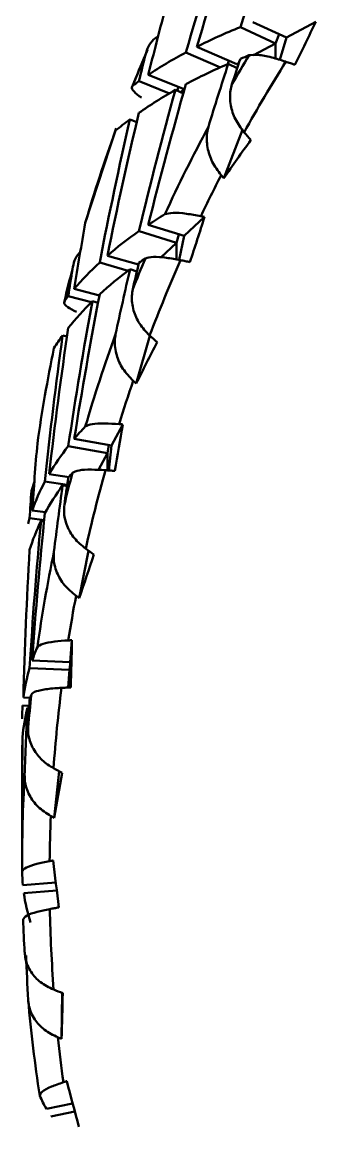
# Model space of a CAD drawing. Header units: millimetres. Extents: x -2161 to -582, y -4625 to -3434.
# Drawn here: x -1867.798 to -1867.222, y -4045.292 to -4043.125 of the extents above; entities that cross this region are included whole.
import ezdxf

# ---------------------------------------------------------------- set-up
doc = ezdxf.new("R2010")
doc.units = ezdxf.units.MM
doc.header["$LTSCALE"] = 0.5
doc.layers.add('AM_0', color=7, linetype='Continuous', lineweight=50)

msp = doc.modelspace()

# ---------------------------------------------------------------- linework, layer by layer
at = {"layer": 'AM_0'}
for p, q in [((-1867.3007, -4043.1671), (-1867.3696, -4043.1351)), ((-1867.2795, -4043.1558), (-1867.3452, -4043.1254)), ((-1867.2217, -4043.1249), (-1867.2795, -4043.1558)), ((-1867.2938, -4043.1492), (-1867.3007, -4043.1671)), ((-1867.2921, -4043.1995), (-1867.2795, -4043.1558)), ((-1867.5519, -4043.1795), (-1867.5817, -4043.2522)), ((-1867.4764, -4043.185), (-1867.4089, -4043.2142)), ((-1867.455, -4043.1739), (-1867.3768, -4043.2077)), ((-1867.3007, -4043.1671), (-1867.3438, -4043.1901)), ((-1867.3007, -4043.1969), (-1867.3007, -4043.1671)), ((-1867.3926, -4043.2009), (-1867.3946, -4043.2078)), ((-1867.3757, -4043.2156), (-1867.3934, -4043.2073)), ((-1867.3723, -4043.2054), (-1867.3768, -4043.2077)), ((-1867.5502, -4043.2288), (-1867.4802, -4043.257)), ((-1867.5684, -4043.2412), (-1867.5087, -4043.2653)), ((-1867.4971, -4043.2585), (-1867.4815, -4043.2653)), ((-1867.4914, -4043.2525), (-1867.4929, -4043.2603)), ((-1867.4867, -4043.263), (-1867.4802, -4043.257)), ((-1867.481, -4043.2634), (-1867.4832, -4043.2645)), ((-1867.586, -4043.3161), (-1867.5727, -4043.3215)), ((-1867.6133, -4043.3336), (-1867.6736, -4043.5173)), ((-1867.3657, -4043.3366), (-1867.4021, -4043.4315)), ((-1867.4399, -4043.5075), (-1867.4802, -4043.5447)), ((-1867.4802, -4043.5447), (-1867.5502, -4043.5228)), ((-1867.495, -4043.5582), (-1867.5684, -4043.5353)), ((-1867.4902, -4043.5416), (-1867.495, -4043.5582)), ((-1867.4894, -4043.5918), (-1867.4802, -4043.5447)), ((-1867.495, -4043.5582), (-1867.5259, -4043.5868)), ((-1867.495, -4043.5908), (-1867.495, -4043.5582)), ((-1867.6454, -4043.5969), (-1867.5897, -4043.6129)), ((-1867.6304, -4043.5835), (-1867.5693, -4043.601)), ((-1867.6996, -4043.6139), (-1867.7147, -4043.6745)), ((-1867.5725, -4043.6144), (-1867.586, -4043.6102)), ((-1867.707, -4043.663), (-1867.6618, -4043.6748)), ((-1867.6953, -4043.6486), (-1867.6459, -4043.6615)), ((-1867.6597, -4043.6727), (-1867.6487, -4043.6759)), ((-1867.718, -4043.7397), (-1867.7095, -4043.7419)), ((-1867.5471, -4043.7404), (-1867.574, -4043.8342)), ((-1867.6003, -4043.9142), (-1867.6223, -4043.9554)), ((-1867.6223, -4043.9554), (-1867.6953, -4043.9427)), ((-1867.6304, -4043.9704), (-1867.707, -4043.957)), ((-1867.6273, -4043.9545), (-1867.6304, -4043.9704)), ((-1867.6275, -4044.0047), (-1867.6223, -4043.9554)), ((-1867.6304, -4043.9704), (-1867.6481, -4044.0035)), ((-1867.6304, -4044.0023), (-1867.6304, -4043.9704)), ((-1867.7793, -4044.0446), (-1867.7733, -4044.026)), ((-1867.7528, -4044.0265), (-1867.709, -4044.0331)), ((-1867.7445, -4044.0116), (-1867.7056, -4044.0175)), ((-1867.7094, -4044.0353), (-1867.718, -4044.0337)), ((-1867.7777, -4044.083), (-1867.7516, -4044.0864)), ((-1867.7827, -4044.0984), (-1867.7542, -4044.1021)), ((-1867.7605, -4044.1037), (-1867.7545, -4044.1046)), ((-1867.6675, -4044.1621), (-1867.6854, -4044.2549)), ((-1867.6998, -4044.3375), (-1867.7032, -4044.3803)), ((-1867.7032, -4044.3803), (-1867.7777, -4044.377)), ((-1867.7044, -4044.3959), (-1867.7827, -4044.3925)), ((-1867.7044, -4044.3959), (-1867.7071, -4044.4303)), ((-1867.7032, -4044.3848), (-1867.7044, -4044.3959)), ((-1867.7044, -4044.4301), (-1867.7044, -4044.3959)), ((-1867.7039, -4044.4301), (-1867.7032, -4044.3803)), ((-1867.795, -4044.4502), (-1867.7815, -4044.4505)), ((-1867.7965, -4044.4657), (-1867.7834, -4044.466)), ((-1867.7836, -4044.4703), (-1867.787, -4044.4701)), ((-1867.7976, -4044.5541), (-1867.7976, -4044.5967)), ((-1867.725, -4044.5944), (-1867.7345, -4044.6858)), ((-1867.7976, -4044.6589), (-1867.7976, -4044.7751)), ((-1867.7316, -4044.8124), (-1867.7961, -4044.8178)), ((-1867.7297, -4044.8281), (-1867.7942, -4044.8335)), ((-1867.7188, -4045.0293), (-1867.7202, -4045.119)), ((-1867.6985, -4045.2459), (-1867.7499, -4045.2568)), ((-1867.6942, -4045.2618), (-1867.7413, -4045.2718))]:
    msp.add_line(p, q, dxfattribs=at)
at = {"layer": 'AM_0', "flags": 128}
for points in [[(-1867.2627, -4043.209), (-1867.2649, -4043.2083), (-1867.2672, -4043.2075), (-1867.2694, -4043.2067), (-1867.2717, -4043.206), (-1867.274, -4043.2052), (-1867.2762, -4043.2044), (-1867.2785, -4043.2037), (-1867.2807, -4043.2029)], [(-1867.4399, -4043.5075), (-1867.4408, -4043.5073), (-1867.4417, -4043.5071), (-1867.4426, -4043.5069), (-1867.4436, -4043.5067), (-1867.4445, -4043.5065), (-1867.4454, -4043.5064), (-1867.4463, -4043.5062), (-1867.4472, -4043.506)], [(-1867.4685, -4043.596), (-1867.4708, -4043.5955), (-1867.4731, -4043.5951), (-1867.4754, -4043.5946), (-1867.4777, -4043.5941), (-1867.48, -4043.5936), (-1867.4823, -4043.5932), (-1867.4846, -4043.5927), (-1867.4869, -4043.5922)], [(-1867.6003, -4043.9142), (-1867.6012, -4043.9142), (-1867.6021, -4043.9141), (-1867.603, -4043.914), (-1867.6039, -4043.9139), (-1867.6049, -4043.9139), (-1867.6058, -4043.9138), (-1867.6067, -4043.9137), (-1867.6076, -4043.9136)], [(-1867.6159, -4044.0056), (-1867.6182, -4044.0054), (-1867.6205, -4044.0052), (-1867.6228, -4044.005), (-1867.6251, -4044.0048), (-1867.6274, -4044.0047), (-1867.6297, -4044.0045), (-1867.632, -4044.0043), (-1867.6343, -4044.0041)], [(-1867.6998, -4044.3375), (-1867.7007, -4044.3376), (-1867.7016, -4044.3376), (-1867.7025, -4044.3377), (-1867.7034, -4044.3377), (-1867.7043, -4044.3378), (-1867.7052, -4044.3378), (-1867.7061, -4044.3378), (-1867.707, -4044.3379)], [(-1867.7022, -4044.43), (-1867.7019, -4044.4185), (-1867.7016, -4044.407), (-1867.7013, -4044.3954), (-1867.701, -4044.3838), (-1867.7007, -4044.3723), (-1867.7004, -4044.3607), (-1867.7001, -4044.3491), (-1867.6998, -4044.3375)], [(-1867.7022, -4044.43), (-1867.7044, -4044.4302), (-1867.7067, -4044.4303), (-1867.709, -4044.4304), (-1867.7112, -4044.4305), (-1867.7135, -4044.4306), (-1867.7157, -4044.4307), (-1867.718, -4044.4308), (-1867.7203, -4044.4309)], [(-1867.7367, -4044.7696), (-1867.7375, -4044.7697), (-1867.7384, -4044.7699), (-1867.7393, -4044.77), (-1867.7401, -4044.7702), (-1867.741, -4044.7703), (-1867.7419, -4044.7705), (-1867.7427, -4044.7707), (-1867.7436, -4044.7708)], [(-1867.7257, -4044.8615), (-1867.7271, -4044.85), (-1867.7285, -4044.8386), (-1867.7298, -4044.8271), (-1867.7312, -4044.8156), (-1867.7326, -4044.8041), (-1867.7339, -4044.7926), (-1867.7353, -4044.7811), (-1867.7367, -4044.7696)], [(-1867.7257, -4044.8615), (-1867.7279, -4044.8619), (-1867.7301, -4044.8623), (-1867.7323, -4044.8627), (-1867.7344, -4044.8631), (-1867.7366, -4044.8635), (-1867.7388, -4044.8639), (-1867.741, -4044.8643), (-1867.7432, -4044.8647)], [(-1867.7202, -4045.119), (-1867.7199, -4045.1079), (-1867.7196, -4045.0967), (-1867.7193, -4045.0856), (-1867.719, -4045.0744), (-1867.7187, -4045.0632), (-1867.7184, -4045.052), (-1867.7181, -4045.0408), (-1867.7178, -4045.0296)], [(-1867.7101, -4045.2023), (-1867.7109, -4045.2025), (-1867.7118, -4045.2028), (-1867.7126, -4045.203), (-1867.7134, -4045.2033), (-1867.7142, -4045.2036), (-1867.715, -4045.2038), (-1867.7158, -4045.2041), (-1867.7167, -4045.2044)]]:
    msp.add_lwpolyline(points, dxfattribs=at)
at = {"layer": 'AM_0'}
for centre, radius, start, end in [((-1911.0083, -4021.8283), 48.691, 333.95285, 334.06293), ((-1864.6983, -4044.3977), 3.1025, 157.0814, 158.2888), ((-1864.6352, -4044.8286), 3.1731, 148.9198, 150.1092), ((-1864.6305, -4044.8565), 3.1238, 148.0378, 150.9912), ((-1864.7248, -4044.3878), 3.0742, 160.0379, 163.5881), ((-1864.668, -4044.8107), 3.1357, 151.8327, 155.3363), ((-1896.5407, -4022.9173), 35.6355, 324.85363, 325.00097), ((-1859.0568, -4036.1477), 10.988, 220.89783, 221.00057), ((-1864.6629, -4044.839), 3.087, 152.7517, 154.4173), ((-1859.0749, -4036.1679), 11.05, 221.05653, 221.09715), ((-1932.8281, -4022.4514), 68.6948, 342.072967, 342.150556), ((-1864.6983, -4044.797), 3.1025, 157.0814, 158.2888), ((-1864.6926, -4044.8255), 3.0543, 156.1861, 159.1841), ((-1864.7471, -4044.3814), 3.051, 165.3536, 166.5746), ((-1864.7248, -4044.7872), 3.0742, 160.0379, 163.5881), ((-1860.4764, -4035.895), 10.5615, 227.96972, 228.07618), ((-1864.7641, -4044.3777), 3.0336, 168.3426, 171.9245), ((-1907.2311, -4023.7059), 44.4728, 333.08959, 333.20652), ((-1864.7188, -4044.8158), 3.0264, 160.9691, 162.6569), ((-1860.49, -4035.9178), 10.6231, 228.13416, 228.17625), ((-1990.0981, -4023.0183), 124.2673, 350.276811, 350.31954), ((-1864.7471, -4044.7807), 3.051, 165.3536, 166.5746), ((-1864.7406, -4044.8094), 3.0037, 164.4482, 167.4799), ((-1861.8398, -4035.8257), 10.1713, 235.00669, 235.11659), ((-1864.7641, -4044.7771), 3.0336, 168.3426, 171.9245), ((-1926.8092, -4024.43), 62.359, 341.46311, 341.545869), ((-1864.7575, -4044.8058), 2.9864, 169.2821, 170.985), ((-1861.8484, -4035.8503), 10.2327, 235.17644, 235.21988), ((-1864.7686, -4044.8043), 2.9752, 172.7909, 175.8418), ((-1864.7755, -4044.7755), 3.0221, 173.7019, 174.9307), ((-1863.1377, -4035.9309), 9.803, 242.0263, 242.1394), ((-1864.7808, -4044.7751), 3.0168, 176.7093, 180.3044), ((-1978.3595, -4025.0611), 112.3522, 349.940447, 349.986146), ((-1864.7739, -4044.8039), 2.9699, 177.6523, 179.3614), ((-1863.1409, -4035.9565), 9.8642, 242.20099, 242.24569), ((-1864.773, -4044.8039), 2.9708, 181.1725, 184.2265), ((-1864.78, -4044.7751), 3.0176, 182.0845, 183.3145), ((-1864.3586, -4036.2011), 9.446, 249.05238, 249.16852), ((-1864.7728, -4044.7745), 3.0248, 185.094, 188.6828), ((-1864.766, -4044.8032), 2.9778, 186.0353, 187.7414), ((-1864.3562, -4036.227), 9.5071, 249.23175, 249.27764), ((-1789.0927, -4024.2132), 81.371, 194.948013, 195.013411)]:
    msp.add_arc(centre, radius, start, end, dxfattribs=at)
for centre, major_axis, ratio, start_param, end_param in [((-1864.3344, -4044.5443), (1.3011, 5.1131), 0.627707, 1.399679, 1.45354), ((-1864.3344, -4044.6065), (1.0043, 5.2269), 0.634103, 1.36262, 1.416481), ((-1864.3344, -4044.5443), (1.0043, 5.2269), 0.634103, 1.377088, 1.430916), ((-1864.3344, -4044.6065), (0.6957, 5.3112), 0.638767, 1.368259, 1.392804), ((-1864.3344, -4044.5443), (-3.4452, 1.0317), 0.341969, 5.882843, 5.936704), ((-1864.3344, -4044.5443), (-3.4452, 1.0317), 0.341969, 5.951138, 6.004966), ((-1864.3344, -4044.5443), (0.6957, 5.3112), 0.638767, 1.397252, 1.407272), ((-1864.3344, -4044.6065), (-3.4452, 1.0317), 0.341969, 5.897311, 5.951138), ((-1864.3344, -4044.5443), (1.3011, 5.1131), 0.627707, 1.468008, 1.492553), ((-1864.3344, -4044.6065), (1.3011, 5.1131), 0.627707, 1.45354, 1.46356), ((-1864.3344, -4044.6065), (-3.4452, 1.0317), 0.341969, 5.872823, 5.882843), ((-1864.3344, -4044.5443), (-3.4452, 1.0317), 0.341969, 6.019434, 6.029454), ((-1864.3344, -4044.6065), (1.0043, 5.2269), 0.634103, 1.430916, 1.484743), ((-1864.3344, -4044.5443), (1.0043, 5.2269), 0.634103, 1.44535, 1.499211), ((-1864.3344, -4044.6065), (-3.4452, 1.0317), 0.341969, 5.965572, 6.019434), ((-1864.3344, -4044.5443), (0.6957, 5.3112), 0.638767, 1.42174, 1.475567), ((-1864.3344, -4044.6065), (0.6957, 5.3112), 0.638767, 1.407272, 1.461133), ((-1864.3344, -4044.6065), (-3.4452, 1.0317), 0.341969, 6.033902, 6.058447), ((-1864.3344, -4044.5443), (-3.4555, 0.7084), 0.326194, 5.945149, 5.969694), ((-1864.3344, -4044.6065), (0.3789, 5.3646), 0.641692, 1.412199, 1.436744), ((-1864.3344, -4044.5443), (-3.4555, 0.7084), 0.326194, 5.984162, 6.038023), ((-1864.3344, -4044.5443), (-3.4555, 0.7084), 0.326194, 6.052458, 6.106285), ((-1864.3344, -4044.6065), (1.0043, 5.2269), 0.634103, 1.499211, 1.509231), ((-1864.3344, -4044.6065), (-3.4555, 0.7084), 0.326194, 5.974142, 5.984162), ((-1864.3344, -4044.5443), (0.3789, 5.3646), 0.641692, 1.441192, 1.451212), ((-1864.3344, -4044.6065), (-3.4555, 0.7084), 0.326194, 5.99863, 6.052458), ((-1864.3344, -4044.5443), (1.0043, 5.2269), 0.634103, 1.513679, 1.538225), ((-1864.3344, -4044.5443), (-3.4555, 0.7084), 0.326194, 6.120753, 6.130773), ((-1864.3344, -4044.6065), (0.6957, 5.3112), 0.638767, 1.475567, 1.529395), ((-1864.3344, -4044.5443), (0.6957, 5.3112), 0.638767, 1.490002, 1.543863), ((-1864.3344, -4044.6065), (-3.4555, 0.7084), 0.326194, 6.066892, 6.120753), ((-1864.3344, -4044.6065), (0.3789, 5.3646), 0.641692, 1.451212, 1.505073), ((-1864.3344, -4044.5443), (0.3789, 5.3646), 0.641692, 1.46568, 1.519507), ((-1864.3344, -4044.6065), (-3.4555, 0.7084), 0.326194, 6.135221, 6.159766), ((-1864.3344, -4044.5443), (-3.4611, 0.3837), 0.315609, 6.049936, 6.074481), ((-1864.3344, -4044.6065), (0.0574, 5.3863), 0.642875, 1.455749, 1.480294), ((-1864.3344, -4044.5443), (-3.4611, 0.3837), 0.315609, 6.088949, 6.14281), ((-1864.3344, -4044.6065), (-3.4611, 0.3837), 0.315609, 6.078929, 6.088949), ((-1864.3344, -4044.5443), (-3.4611, 0.3837), 0.315609, 6.157244, 6.211072), ((-1864.3344, -4044.6065), (0.6957, 5.3112), 0.638767, 1.543863, 1.553883), ((-1864.3344, -4044.5443), (0.0574, 5.3863), 0.642875, 1.484742, 1.494762), ((-1864.3344, -4044.6065), (-3.4611, 0.3837), 0.315609, 6.103417, 6.157244), ((-1864.3344, -4044.5443), (0.6957, 5.3112), 0.638767, 1.558331, 1.582876), ((-1864.3344, -4044.6065), (0.3789, 5.3646), 0.641692, 1.519507, 1.573335), ((-1864.3344, -4044.5443), (-3.4611, 0.3837), 0.315609, 6.22554, 6.23556), ((-1864.3344, -4044.5443), (0.3789, 5.3646), 0.641692, 1.533942, 1.587803), ((-1864.3344, -4044.6065), (-3.4611, 0.3837), 0.315609, 6.171679, 6.22554), ((-1864.3344, -4044.6065), (0.0574, 5.3863), 0.642875, 1.494762, 1.548623), ((-1864.3344, -4044.5443), (-3.4632, 0.058), 0.311164, 6.156768, 6.181314), ((-1864.3344, -4044.5443), (-3.4632, 0.058), 0.311164, 6.195782, 6.249643), ((-1864.3344, -4044.6065), (0.3789, 5.3646), 0.641692, 1.587803, 1.597823), ((-1864.3344, -4044.6065), (-3.4632, 0.058), 0.311164, 6.185762, 6.195782), ((-1864.3344, -4044.5443), (-3.4632, 0.058), 0.311164, 6.264077, 6.288398), ((-1864.3344, -4044.6065), (-3.4632, 0.058), 0.311164, 6.21025, 6.264077), ((-1864.3344, -4044.5443), (0.3789, 5.3646), 0.641692, 1.602271, 1.626816), ((-1864.3344, -4044.6065), (0.0574, 5.3863), 0.642875, 1.563058, 1.587379), ((-1864.3344, -4044.5443), (0.0574, 5.3863), 0.642875, 1.577492, 1.587379), ((-1864.3344, -4044.5443), (-3.4622, -0.2678), 0.313287, 6.263922, 6.288467), ((-1864.3344, -4044.5443), (-3.4622, -0.2678), 0.313287, 0.01975, 0.073611), ((-1864.3344, -4044.5443), (0.0574, 5.3863), 0.642875, 1.654094, 1.670366), ((-1864.3344, -4044.5443), (-3.4579, -0.5929), 0.321771, 0.086435, 0.110981)]:
    msp.add_ellipse(centre, major_axis=major_axis, ratio=ratio, start_param=start_param, end_param=end_param, dxfattribs=at)
for points, knots in [([(-1867.5559, -4043.1895), (-1867.5522, -4043.1784), (-1867.5475, -4043.1639), (-1867.5339, -4043.1554), (-1867.5307, -4043.1534)], [0, 0, 0, 0, 0.761926, 1, 1, 1, 1]), ([(-1867.3528, -4043.1905), (-1867.3477, -4043.1898), (-1867.3381, -4043.1883), (-1867.3109, -4043.1934), (-1867.2901, -4043.1999), (-1867.2807, -4043.2029)], [0, 0, 0, 0, 0.3862823, 0.7233721, 1, 1, 1, 1]), ([(-1867.5637, -4043.2734), (-1867.5692, -4043.2693), (-1867.5802, -4043.2611), (-1867.5838, -4043.2536), (-1867.5815, -4043.2509), (-1867.5807, -4043.25)], [0, 0, 0, 0, 0.390153, 0.779784, 1, 1, 1, 1]), ([(-1867.3624, -4043.3416), (-1867.3686, -4043.3332), (-1867.381, -4043.3163), (-1867.3898, -4043.2874), (-1867.3907, -4043.264), (-1867.3873, -4043.2513), (-1867.3862, -4043.2473)], [0, 0, 0, 0, 0.276014, 0.551764, 0.857891, 1, 1, 1, 1]), ([(-1867.4073, -4043.4256), (-1867.4137, -4043.417), (-1867.4264, -4043.3998), (-1867.4355, -4043.3702), (-1867.4365, -4043.3468), (-1867.4333, -4043.3342), (-1867.4324, -4043.3305)], [0, 0, 0, 0, 0.280389, 0.560502, 0.871733, 1, 1, 1, 1]), ([(-1867.5177, -4043.5022), (-1867.5132, -4043.5009), (-1867.5047, -4043.4985), (-1867.4781, -4043.5003), (-1867.4568, -4043.5042), (-1867.4472, -4043.506)], [0, 0, 0, 0, 0.383707, 0.720941, 1, 1, 1, 1]), ([(-1867.6989, -4043.6099), (-1867.6967, -4043.5983), (-1867.6942, -4043.5856), (-1867.684, -4043.577), (-1867.6832, -4043.5764)], [0, 0, 0, 0, 0.925211, 1, 1, 1, 1]), ([(-1867.5559, -4043.5889), (-1867.5516, -4043.5875), (-1867.5435, -4043.5849), (-1867.5174, -4043.5866), (-1867.4963, -4043.5905), (-1867.4869, -4043.5922)], [0, 0, 0, 0, 0.386282, 0.723372, 1, 1, 1, 1]), ([(-1867.5476, -4043.7401), (-1867.5547, -4043.7325), (-1867.5689, -4043.7173), (-1867.5806, -4043.6897), (-1867.5837, -4043.6666), (-1867.5814, -4043.6535), (-1867.5807, -4043.6493)], [0, 0, 0, 0, 0.276014, 0.551764, 0.857891, 1, 1, 1, 1]), ([(-1867.6909, -4043.6938), (-1867.6973, -4043.6904), (-1867.7102, -4043.6838), (-1867.7161, -4043.677), (-1867.7151, -4043.674), (-1867.7147, -4043.673)], [0, 0, 0, 0, 0.390153, 0.779784, 1, 1, 1, 1]), ([(-1867.5798, -4043.8289), (-1867.5871, -4043.8212), (-1867.6017, -4043.8058), (-1867.6138, -4043.7775), (-1867.617, -4043.7544), (-1867.6149, -4043.7414), (-1867.6143, -4043.7376)], [0, 0, 0, 0, 0.280389, 0.560502, 0.871733, 1, 1, 1, 1]), ([(-1867.6737, -4043.9186), (-1867.6701, -4043.9168), (-1867.6634, -4043.9134), (-1867.6382, -4043.9119), (-1867.6172, -4043.9131), (-1867.6076, -4043.9136)], [0, 0, 0, 0, 0.383707, 0.720941, 1, 1, 1, 1]), ([(-1867.6989, -4044.0093), (-1867.6956, -4044.0074), (-1867.6892, -4044.004), (-1867.6645, -4044.0024), (-1867.6437, -4044.0036), (-1867.6343, -4044.0041)], [0, 0, 0, 0, 0.386282, 0.723372, 1, 1, 1, 1]), ([(-1867.6728, -4044.1583), (-1867.6808, -4044.1517), (-1867.6966, -4044.1384), (-1867.711, -4044.1124), (-1867.7162, -4044.0899), (-1867.7151, -4044.0766), (-1867.7147, -4044.0724)], [0, 0, 0, 0, 0.276014, 0.551764, 0.857891, 1, 1, 1, 1]), ([(-1867.6918, -4044.2504), (-1867.6999, -4044.2437), (-1867.7161, -4044.2302), (-1867.731, -4044.2037), (-1867.7364, -4044.1811), (-1867.7354, -4044.1679), (-1867.7351, -4044.1641)], [0, 0, 0, 0, 0.280389, 0.560502, 0.871733, 1, 1, 1, 1]), ([(-1867.7676, -4044.3509), (-1867.765, -4044.3487), (-1867.76, -4044.3445), (-1867.7368, -4044.34), (-1867.7163, -4044.3385), (-1867.707, -4044.3379)], [0, 0, 0, 0, 0.3837073, 0.7209408, 1, 1, 1, 1]), ([(-1867.7793, -4044.444), (-1867.7785, -4044.4428), (-1867.7762, -4044.4396), (-1867.7619, -4044.4352), (-1867.7404, -4044.4321), (-1867.7247, -4044.4312), (-1867.7203, -4044.4309)], [0, 0, 0, 0, 0.2050865, 0.5397086, 0.8686444, 1, 1, 1, 1]), ([(-1867.736, -4044.5885), (-1867.7399, -4044.5862), (-1867.7522, -4044.5791), (-1867.7692, -4044.5624), (-1867.7831, -4044.5377), (-1867.7862, -4044.5188), (-1867.7858, -4044.5089), (-1867.7858, -4044.5085)], [0, 0, 0, 0, 0.124528, 0.38209, 0.66677, 0.985171, 1, 1, 1, 1]), ([(-1867.7413, -4044.6823), (-1867.7501, -4044.6766), (-1867.7676, -4044.6652), (-1867.7849, -4044.6408), (-1867.7923, -4044.619), (-1867.7925, -4044.6058), (-1867.7926, -4044.602)], [0, 0, 0, 0, 0.280389, 0.560502, 0.871733, 1, 1, 1, 1]), ([(-1867.7975, -4044.7912), (-1867.7959, -4044.7887), (-1867.7928, -4044.784), (-1867.772, -4044.7766), (-1867.7525, -4044.7726), (-1867.7436, -4044.7708)], [0, 0, 0, 0, 0.3837073, 0.7209408, 1, 1, 1, 1]), ([(-1867.7956, -4044.8848), (-1867.7942, -4044.8824), (-1867.7915, -4044.8777), (-1867.7712, -4044.8704), (-1867.7519, -4044.8664), (-1867.7432, -4044.8647)], [0, 0, 0, 0, 0.386282, 0.723372, 1, 1, 1, 1]), ([(-1867.7357, -4045.0228), (-1867.7447, -4045.0184), (-1867.7628, -4045.0095), (-1867.7817, -4044.9878), (-1867.791, -4044.9671), (-1867.7921, -4044.9538), (-1867.7925, -4044.9495)], [0, 0, 0, 0, 0.276014, 0.551764, 0.857891, 1, 1, 1, 1]), ([(-1867.7273, -4045.1163), (-1867.7366, -4045.1118), (-1867.7551, -4045.1028), (-1867.7746, -4045.0807), (-1867.7839, -4045.06), (-1867.7853, -4045.0469), (-1867.7857, -4045.043)], [0, 0, 0, 0, 0.2803892, 0.5605017, 0.8717329, 1, 1, 1, 1]), ([(-1867.7629, -4045.2311), (-1867.7623, -4045.2285), (-1867.7612, -4045.2235), (-1867.7432, -4045.2137), (-1867.7249, -4045.2073), (-1867.7167, -4045.2044)], [0, 0, 0, 0, 0.383707, 0.720941, 1, 1, 1, 1])]:
    msp.add_open_spline(points, degree=3, knots=knots, dxfattribs=at)

doc.saveas('drawing.dxf')
